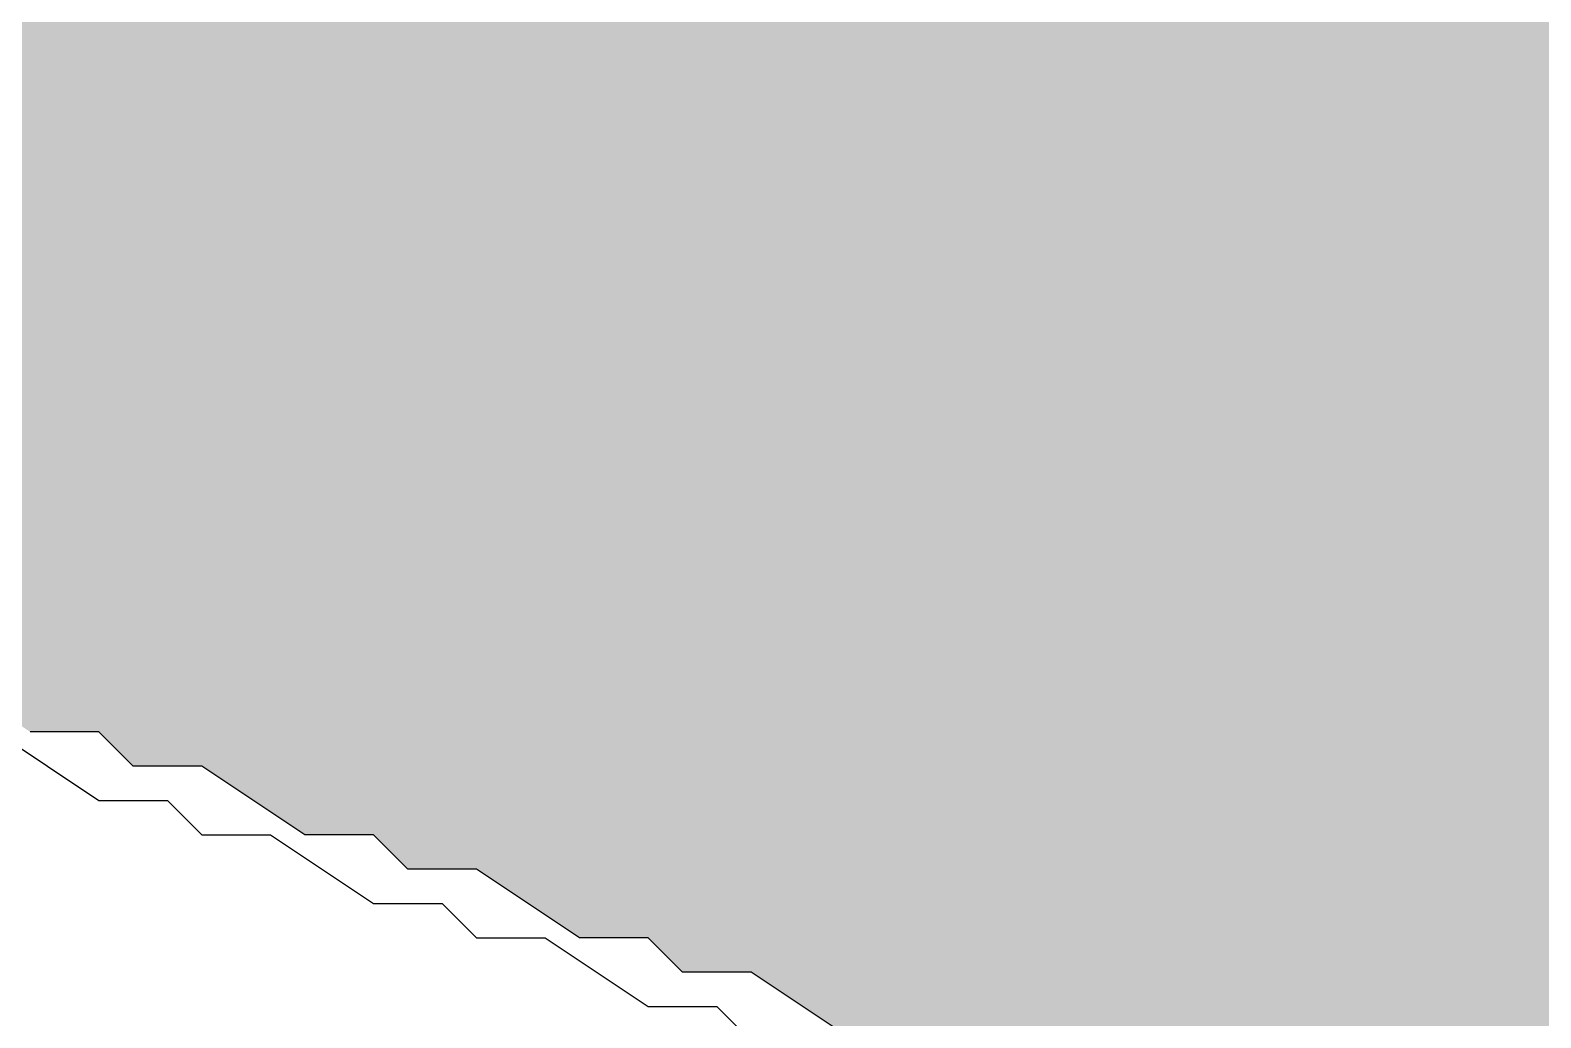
# Model space of a CAD drawing. Header units: millimetres. Extents: x 5 to 252589, y 5 to 415.
# Drawn here: x 24426.25 to 24429.917, y 366.722 to 369.12 of the extents above; entities that cross this region are included whole.
import ezdxf

# ---------------------------------------------------------------- set-up
doc = ezdxf.new("R2010")
doc.units = ezdxf.units.MM
doc.layers.add('HATCH', color=8, linetype='Continuous', lineweight=9)
doc.layers.add('OUTLINE', color=7, linetype='Continuous', lineweight=25)

msp = doc.modelspace()

# ---------------------------------------------------------------- hatches: boundary and pattern name
at = {"layer": 'HATCH', "true_color": 0x627d89}
msp.add_hatch(color=145, dxfattribs=at).paths.add_polyline_path([(24423.41667, 368.5), (24423.5, 368.58333), (24423.58333, 368.58333), (24423.75, 368.75), (24423.83333, 368.75), (24424, 368.91667), (24424.08333, 368.91667), (24424.25, 369.08333), (24424.33333, 369.08333), (24424.5, 369.25), (24424.58333, 369.25), (24424.75, 369.41667), (24424.83333, 369.41667), (24425, 369.58333), (24425.08333, 369.58333), (24425.25, 369.75), (24425.33333, 369.75), (24425.5, 369.91667), (24425.58333, 369.91667), (24425.75, 370.08333), (24425.83333, 370.08333), (24426, 370.25), (24426.08333, 370.25), (24426.25, 370.41667), (24426.33333, 370.41667), (24426.5, 370.58333), (24426.58333, 370.58333), (24426.75, 370.75), (24426.83333, 370.75), (24427, 370.91667), (24427.08333, 370.91667), (24427.25, 371.08333), (24427.33333, 371.08333), (24427.5, 371.25), (24427.58333, 371.25), (24427.75, 371.41667), (24427.83333, 371.41667), (24428, 371.58333), (24428.08333, 371.58333), (24428.25, 371.75), (24428.33333, 371.75), (24428.5, 371.91667), (24428.58333, 371.91667), (24428.75, 372.08333), (24428.83333, 372.08333), (24429, 372.25), (24429.08333, 372.25), (24429.25, 372.41667), (24429.33333, 372.41667), (24429.5, 372.58333), (24429.58333, 372.58333), (24429.75, 372.75), (24429.83333, 372.75), (24430, 372.91667), (24430.08333, 372.91667), (24430.25, 373.08333), (24430.33333, 373.08333), (24430.5, 373.25), (24430.58333, 373.25), (24430.75, 373.41667), (24430.83333, 373.41667), (24431, 373.58333), (24431.08333, 373.58333), (24431.25, 373.75), (24431.33333, 373.75), (24431.5, 373.91667), (24431.58333, 373.91667), (24431.75, 374.08333), (24431.83333, 374.08333), (24432, 374.25), (24432.08333, 374.25), (24432.25, 374.41667), (24432.33333, 374.41667), (24432.5, 374.58333), (24432.66667, 374.58333), (24432.66667, 373.83333), (24432.75, 373.75), (24432.75, 373), (24432.83333, 372.91667), (24432.83333, 372.25), (24432.91667, 372.16667), (24432.91667, 371.41667), (24433, 371.33333), (24433, 370.58333), (24433.08333, 370.5), (24433.08333, 369.83333), (24433.16667, 369.75), (24433.16667, 369), (24433.25, 368.91667), (24433.25, 368.66667), (24433.5, 368.5), (24433.66667, 368.5), (24433.75, 368.58333), (24433.83333, 368.58333), (24434, 368.75), (24434.08333, 368.75), (24434, 368.75), (24433.83333, 368.58333), (24433.75, 368.58333), (24433.58333, 368.41667), (24433.5, 368.41667), (24433.33333, 368.25), (24433.25, 368.25), (24433.08333, 368.08333), (24433, 368.08333), (24432.83333, 367.91667), (24432.75, 367.91667), (24432.58333, 367.75), (24432.5, 367.75), (24432.33333, 367.58333), (24432.25, 367.58333), (24432.08333, 367.41667), (24432, 367.41667), (24431.83333, 367.25), (24431.75, 367.25), (24431.58333, 367.08333), (24431.5, 367.08333), (24431.33333, 366.91667), (24431.25, 366.91667), (24431.08333, 366.75), (24431, 366.75), (24430.83333, 366.58333), (24430.75, 366.58333), (24430.58333, 366.41667), (24430.5, 366.41667), (24430.08333, 366.08333), (24429.83333, 366.08333), (24429.75, 366.16667), (24429.58333, 366.16667), (24429.33333, 366.33333), (24429.16667, 366.33333), (24429.08333, 366.41667), (24428.91667, 366.41667), (24428.66667, 366.58333), (24428.5, 366.58333), (24428.41667, 366.66667), (24428.25, 366.66667), (24428, 366.83333), (24427.83333, 366.83333), (24427.75, 366.91667), (24427.58333, 366.91667), (24427.33333, 367.08333), (24427.16667, 367.08333), (24427.08333, 367.16667), (24426.91667, 367.16667), (24426.66667, 367.33333), (24426.5, 367.33333), (24426.41667, 367.41667), (24426.25, 367.41667), (24426, 367.58333), (24425.83333, 367.58333), (24425.75, 367.66667), (24425.58333, 367.66667), (24425.33333, 367.83333), (24425.16667, 367.83333), (24425.08333, 367.91667), (24424.91667, 367.91667), (24424.66667, 368.08333), (24424.5, 368.08333), (24424.41667, 368.16667), (24424.25, 368.16667), (24424, 368.33333), (24423.83333, 368.33333), (24423.75, 368.41667), (24423.58333, 368.41667), (24423.5, 368.5)])

# ---------------------------------------------------------------- linework, layer by layer
at = {"layer": 'OUTLINE', "color": 139, "true_color": 0x42544a}
for points in [[(24426.16667, 367.41667), (24426.41667, 367.25), (24426.58333, 367.25), (24426.66667, 367.16667), (24426.83333, 367.16667), (24427.08333, 367), (24427.25, 367), (24427.33333, 366.91667), (24427.5, 366.91667), (24427.75, 366.75), (24427.91667, 366.75), (24428, 366.66667), (24428.16667, 366.66667), (24428.41667, 366.5), (24428.58333, 366.5), (24428.66667, 366.41667), (24428.83333, 366.41667), (24429.08333, 366.25), (24429.25, 366.25), (24429.33333, 366.16667), (24429.5, 366.16667), (24429.75, 366), (24429.91667, 366)], [(24430.08333, 366.08333), (24429.83333, 366.08333), (24429.75, 366.16667), (24429.58333, 366.16667), (24429.33333, 366.33333), (24429.16667, 366.33333), (24429.08333, 366.41667), (24428.91667, 366.41667), (24428.66667, 366.58333), (24428.5, 366.58333), (24428.41667, 366.66667), (24428.25, 366.66667), (24428, 366.83333), (24427.83333, 366.83333), (24427.75, 366.91667), (24427.58333, 366.91667), (24427.33333, 367.08333), (24427.16667, 367.08333), (24427.08333, 367.16667), (24426.91667, 367.16667), (24426.66667, 367.33333), (24426.5, 367.33333), (24426.41667, 367.41667), (24426.25, 367.41667)]]:
    msp.add_lwpolyline(points, dxfattribs=at)

doc.saveas('drawing.dxf')
